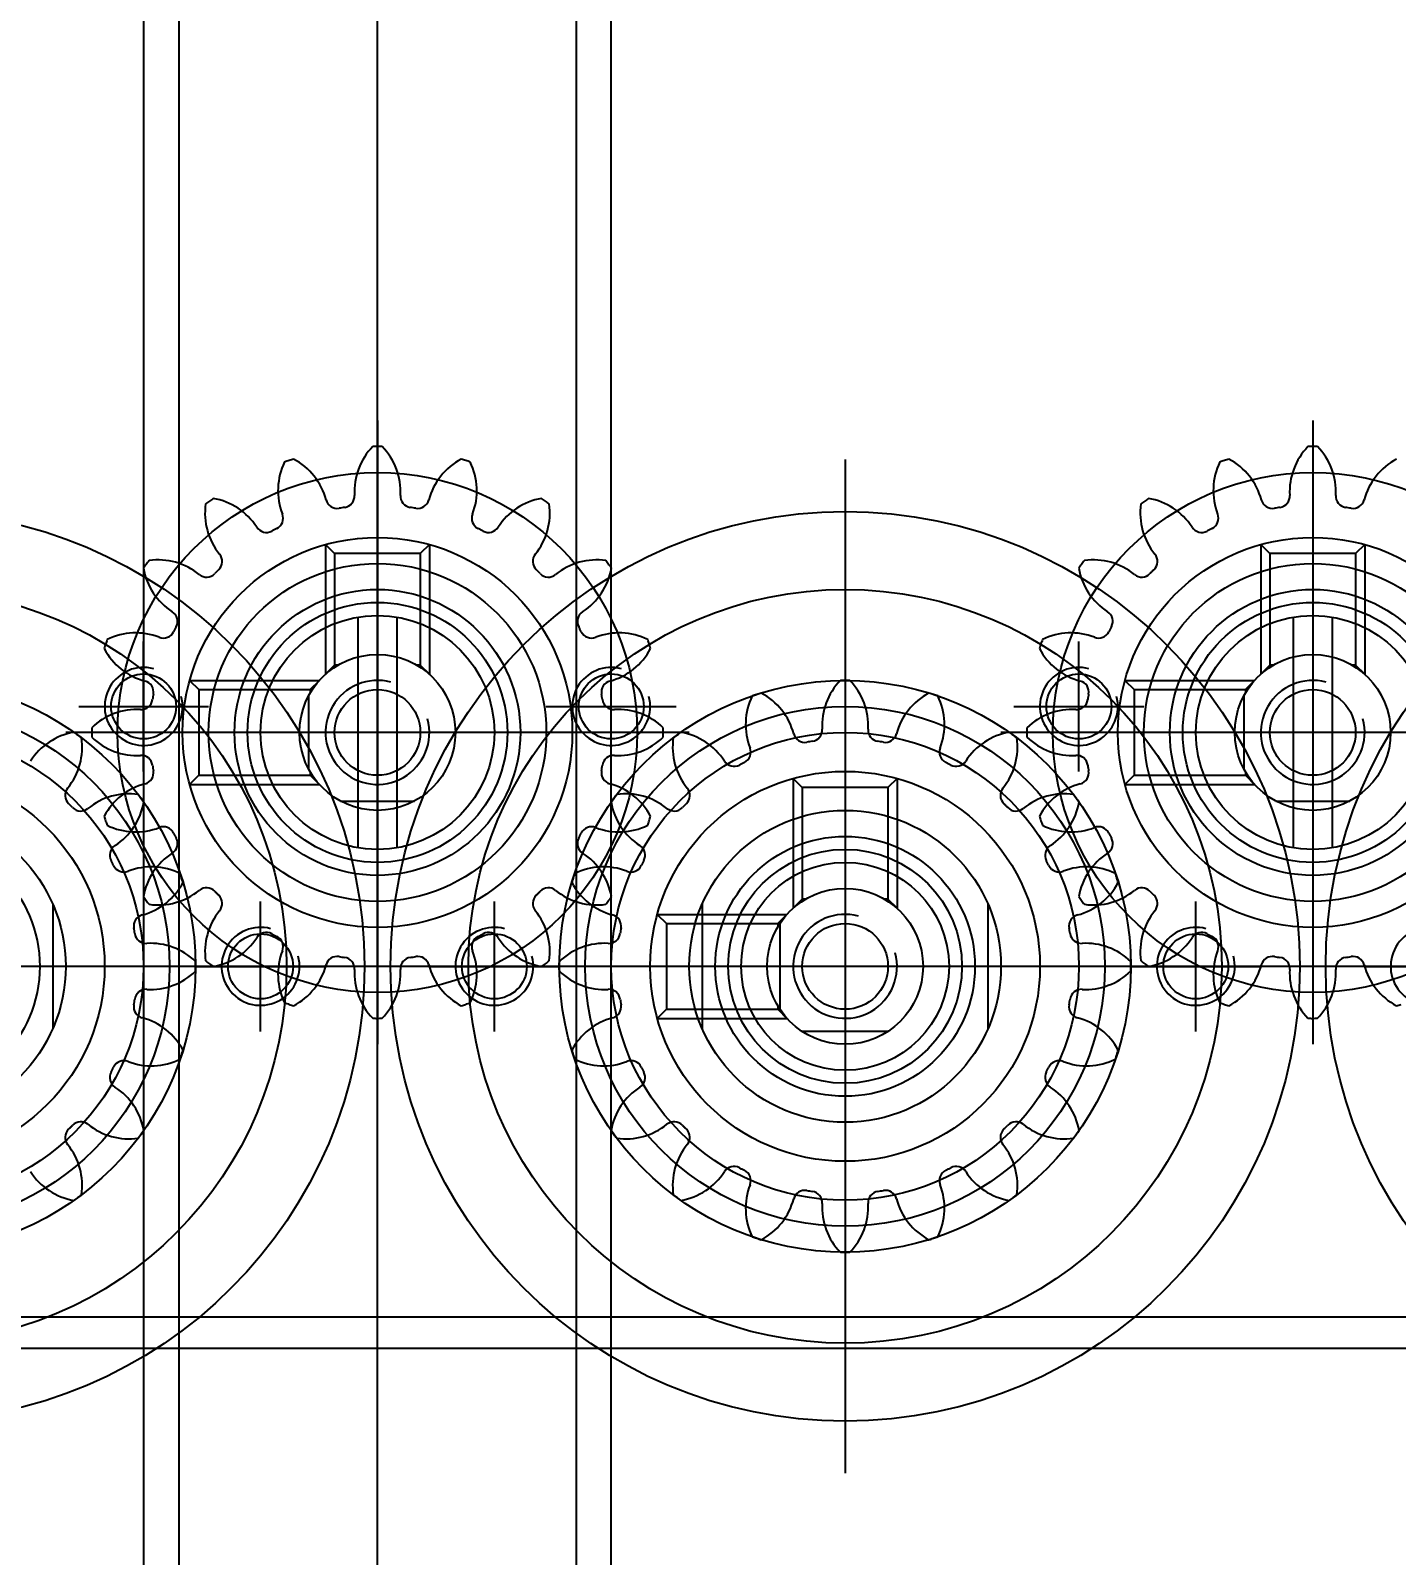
# Model space of a CAD drawing. Header units: inches. Extents: x 0 to 77285, y -118 to 40065.
# Drawn here: x 16300.3 to 16352.9, y 25987.4 to 26046.1 of the extents above; entities that cross this region are included whole.
import ezdxf

# ---------------------------------------------------------------- set-up
doc = ezdxf.new("R2010")
doc.units = ezdxf.units.IN
doc.header["$LTSCALE"] = 5
doc.header["$MEASUREMENT"] = 0
doc.layers.add('A', color=8, linetype='Continuous')
doc.styles.add('SCI', font='')
doc.styles.get('SCI').set_extended_font_data('Gulim')
doc.dimstyles.new('SCH', dxfattribs={"dimtxt": 2.5, "dimasz": 2, "dimexe": 1.25, "dimexo": 0.625, "dimtad": 1, "dimdec": 8, "dimtxsty": 'SCI', "dimcen": 2.5, "dimclrd": 4, "dimclre": 4, "dimclrt": 7, "dimadec": 8, "dimazin": 2, "dimtfac": 1, "dimtdec": 8, "dimtmove": 0, "dimatfit": 3, "dimfxl": 1, "dimarcsym": 0})

# ---------------------------------------------------------------- blocks, each defined once
blk = doc.blocks.new('A$Cc399747e')
at = {"ltscale": 3}
for p, q in [((969.797, 903.5), (969.797, 95.5)), ((213.792, 281.2), (1040.797, 281.2)), ((213.792, 280), (1040.797, 280)), ((213.792, 280), (1040.797, 280)), ((951.797, 253.5), (951.797, 279.5)), ((938.297, 269), (938.297, 264)), ((965.297, 269), (965.297, 264)), ((974.297, 269), (974.297, 264)), ((931.797, 266.5), (926.797, 266.5)), ((940.797, 266.5), (935.797, 266.5)), ((938.797, 266.5), (964.797, 266.5)), ((967.797, 266.5), (962.797, 266.5)), ((976.797, 266.5), (971.797, 266.5)), ((974.797, 266.5), (1000.797, 266.5)), ((933.797, 250), (933.797, 265)), ((969.797, 250), (969.797, 265)), ((942.797, 259), (942.797, 254)), ((960.797, 259), (960.797, 254)), ((978.797, 259), (978.797, 254)), ((926.297, 257.5), (941.297, 257.5)), ((962.297, 257.5), (977.297, 257.5)), ((945.297, 256.5), (940.297, 256.5)), ((963.297, 256.5), (958.297, 256.5)), ((981.297, 256.5), (976.297, 256.5))]:
    blk.add_line(p, q, dxfattribs=at)
for p, q in [((962.15, 147.5), (962.15, 869.5)), ((977.444, 147.5), (977.444, 869.5)), ((960.797, 868.147), (960.797, 148.853)), ((978.797, 148.853), (978.797, 868.147)), ((951.797, 247), (951.797, 286)), ((951.797, 254.5), (951.797, 278.5)), ((933.797, 245.5), (933.797, 269.5)), ((969.797, 245.5), (969.797, 269.5)), ((946.297, 264.102), (946.297, 268.898)), ((950.14, 269.001), (953.454, 269.001)), ((957.297, 264.102), (957.297, 268.898)), ((982.297, 264.102), (982.297, 268.898)), ((959.026, 268.5), (954.033, 268.5)), ((954.383, 268.15), (954.033, 268.5)), ((954.298, 268.157), (954.298, 264.843)), ((954.383, 268.021), (954.383, 268.15)), ((958.676, 268.15), (954.383, 268.15)), ((959.026, 268.5), (958.676, 268.15)), ((958.676, 264.85), (958.676, 268.15)), ((896.297, 266.5), (935.297, 266.5)), ((932.297, 266.5), (971.297, 266.5)), ((939.797, 266.5), (963.797, 266.5)), ((968.297, 266.5), (1007.297, 266.5)), ((975.797, 266.5), (999.797, 266.5)), ((954.383, 264.85), (954.033, 264.5)), ((954.383, 264.85), (954.383, 264.979)), ((958.676, 264.85), (954.383, 264.85)), ((959.026, 264.5), (958.676, 264.85)), ((949.797, 259.272), (949.797, 264.264)), ((950.147, 263.914), (949.797, 264.264)), ((953.447, 263.914), (953.797, 264.264)), ((953.797, 259.272), (953.797, 264.264)), ((959.026, 264.5), (954.033, 264.5)), ((950.147, 263.914), (950.277, 263.914)), ((950.147, 259.622), (950.147, 263.914)), ((953.318, 263.914), (953.447, 263.914)), ((953.447, 259.622), (953.447, 263.914)), ((933.797, 252), (933.797, 263)), ((969.797, 252), (969.797, 263)), ((933.047, 253.063), (933.047, 261.937)), ((934.547, 253.063), (934.547, 261.937)), ((969.047, 253.063), (969.047, 261.937)), ((970.547, 253.063), (970.547, 261.937)), ((935.22, 260.141), (932.374, 260.141)), ((971.22, 260.141), (968.374, 260.141)), ((941.026, 259.5), (936.033, 259.5)), ((936.383, 259.15), (936.033, 259.5)), ((941.026, 259.5), (940.676, 259.15)), ((949.797, 259.272), (950.147, 259.622)), ((950.147, 259.622), (953.447, 259.622)), ((953.797, 259.272), (953.447, 259.622)), ((977.026, 259.5), (972.033, 259.5)), ((972.383, 259.15), (972.033, 259.5)), ((977.026, 259.5), (976.676, 259.15)), ((936.383, 259.021), (936.383, 259.15)), ((940.676, 259.15), (936.383, 259.15)), ((936.438, 258.923), (936.438, 256.077)), ((940.676, 255.85), (940.676, 259.15)), ((972.383, 259.021), (972.383, 259.15)), ((976.676, 259.15), (972.383, 259.15)), ((972.438, 258.923), (972.438, 256.077)), ((976.676, 255.85), (976.676, 259.15)), ((921.797, 257.5), (945.797, 257.5)), ((928.297, 257.5), (939.297, 257.5)), ((957.797, 257.5), (981.797, 257.5)), ((964.297, 257.5), (975.297, 257.5)), ((936.383, 255.85), (936.033, 255.5)), ((936.383, 255.85), (936.383, 255.979)), ((940.676, 255.85), (936.383, 255.85)), ((941.026, 255.5), (940.676, 255.85)), ((972.383, 255.85), (972.033, 255.5)), ((972.383, 255.85), (972.383, 255.979)), ((976.676, 255.85), (972.383, 255.85)), ((977.026, 255.5), (976.676, 255.85)), ((931.797, 250.272), (931.797, 255.264)), ((932.147, 254.914), (931.797, 255.264)), ((935.447, 254.914), (935.797, 255.264)), ((935.797, 250.272), (935.797, 255.264)), ((941.026, 255.5), (936.033, 255.5)), ((967.797, 250.272), (967.797, 255.264)), ((968.147, 254.914), (967.797, 255.264)), ((971.447, 254.914), (971.797, 255.264)), ((971.797, 250.272), (971.797, 255.264)), ((977.026, 255.5), (972.033, 255.5)), ((932.147, 254.914), (932.277, 254.914)), ((932.147, 250.622), (932.147, 254.914)), ((935.318, 254.914), (935.447, 254.914)), ((935.447, 250.622), (935.447, 254.914)), ((968.147, 254.914), (968.277, 254.914)), ((968.147, 250.622), (968.147, 254.914)), ((971.318, 254.914), (971.447, 254.914)), ((971.447, 250.622), (971.447, 254.914)), ((931.797, 250.272), (932.147, 250.622)), ((932.147, 250.622), (935.447, 250.622)), ((935.797, 250.272), (935.447, 250.622)), ((967.797, 250.272), (968.147, 250.622)), ((968.147, 250.622), (971.447, 250.622)), ((971.797, 250.272), (971.447, 250.622))]:
    blk.add_line(p, q)
for centre, radius in [((915.797, 266.5), 17.5), ((951.797, 266.5), 17.5), ((987.797, 266.5), 17.5), ((951.797, 266.5), 14.5), ((987.797, 266.5), 14.5), ((951.797, 266.5), 10), ((987.797, 266.5), 10), ((951.797, 266.5), 7.5), ((987.797, 266.5), 7.5), ((951.797, 266.5), 6), ((987.797, 266.5), 6), ((951.797, 266.5), 5), ((987.797, 266.5), 5), ((951.797, 266.5), 4.5), ((951.797, 266.5), 4), ((951.797, 266.5), 3), ((951.797, 266.5), 3), ((951.797, 266.5), 1.65), ((933.797, 257.5), 10), ((969.797, 257.5), 10), ((933.797, 257.5), 7.5), ((969.797, 257.5), 7.5), ((933.797, 257.5), 5), ((969.797, 257.5), 5), ((933.797, 257.5), 4.5), ((933.797, 257.5), 4.5), ((969.797, 257.5), 4.5), ((969.797, 257.5), 4.5), ((933.797, 257.5), 3), ((933.797, 257.5), 3), ((969.797, 257.5), 3), ((969.797, 257.5), 3), ((933.797, 257.5), 1.65), ((969.797, 257.5), 1.65)]:
    blk.add_circle(centre, radius)
for centre, radius in [((951.797, 266.5), 11), ((987.797, 266.5), 11), ((951.797, 266.5), 9), ((987.797, 266.5), 9), ((938.297, 266.5), 1.25), ((965.297, 266.5), 1.25), ((974.297, 266.5), 1.25), ((933.797, 257.5), 6.5), ((969.797, 257.5), 6.5), ((933.797, 257.5), 5.5), ((969.797, 257.5), 5.5), ((942.797, 256.5), 1.25), ((960.797, 256.5), 1.25), ((978.797, 256.5), 1.25)]:
    blk.add_circle(centre, radius, dxfattribs=at)
for centre, radius, start, end in [((951.797, 266.5), 11, 108, 108.94936), ((951.797, 266.5), 11, 107.05064, 108), ((947.403, 274.806), 2.5, 14.84215, 62.13454), ((953.409, 275.758), 2.5, 135.86546, 183.15785), ((951.797, 266.5), 11, 90, 90.94936), ((951.797, 266.5), 11, 89.05064, 90), ((950.185, 275.758), 2.5, 356.84215, 44.13454), ((956.191, 274.806), 2.5, 117.86546, 165.15785), ((951.797, 266.5), 11, 72, 72.94936), ((951.797, 266.5), 11, 71.05064, 72), ((950.47, 275.803), 2.5, 153.86546, 201.15785), ((953.125, 275.803), 2.5, 338.84215, 26.13454), ((947.66, 274.937), 2.5, 171.86546, 219.15785), ((951.797, 266.5), 11, 126, 126.94936), ((951.797, 266.5), 11, 125.05064, 126), ((945.052, 273.042), 2.5, 32.84215, 80.13454), ((950.247, 275.56), 0.442, 194.84215, 279.71096), ((950.472, 275.596), 0.442, 278.28904, 3.15785), ((953.122, 275.596), 0.442, 176.84215, 261.71096), ((953.348, 275.56), 0.442, 260.28904, 345.15785), ((958.543, 273.042), 2.5, 99.86546, 147.15785), ((955.935, 274.937), 2.5, 320.84215, 8.13454), ((951.797, 266.5), 11, 54, 54.94936), ((951.797, 266.5), 11, 53.05064, 54), ((983.66, 274.937), 2.5, 171.86546, 219.15785), ((987.797, 266.5), 11, 126, 126.94936), ((987.797, 266.5), 11, 125.05064, 126), ((981.052, 273.042), 2.5, 32.84215, 80.13454), ((947.726, 274.741), 0.442, 296.28904, 21.15785), ((951.797, 266.5), 8.75, 99, 99.71096), ((951.797, 266.5), 8.75, 98.28904, 99), ((951.797, 266.5), 8.75, 81, 81.71096), ((951.797, 266.5), 8.75, 80.28904, 81), ((955.868, 274.741), 0.442, 158.84215, 243.71096), ((947.523, 274.637), 0.442, 212.84215, 297.71096), ((951.797, 266.5), 8.75, 117, 117.71096), ((951.797, 266.5), 8.75, 116.28904, 117), ((951.797, 266.5), 8.75, 63, 63.71096), ((951.797, 266.5), 8.75, 62.28904, 63), ((956.071, 274.637), 0.442, 242.28904, 327.15785), ((951.797, 266.5), 11, 144, 144.94936), ((951.797, 266.5), 11, 143.05064, 144), ((943.36, 270.637), 2.5, 50.84215, 98.13454), ((945.379, 273.08), 0.442, 314.28904, 39.15785), ((958.215, 273.08), 0.442, 140.84215, 225.71096), ((960.234, 270.637), 2.5, 81.86546, 129.15785), ((951.797, 266.5), 11, 36, 36.94936), ((951.797, 266.5), 11, 35.05064, 36), ((987.797, 266.5), 11, 144, 144.94936), ((987.797, 266.5), 11, 143.05064, 144), ((979.36, 270.637), 2.5, 50.84215, 98.13454), ((981.379, 273.08), 0.442, 314.28904, 39.15785), ((945.255, 273.246), 2.5, 189.86546, 237.15785), ((945.218, 272.918), 0.442, 230.84215, 315.71096), ((951.797, 266.5), 8.75, 135, 135.71096), ((951.797, 266.5), 8.75, 134.28904, 135), ((951.797, 266.5), 8.75, 45, 45.71096), ((951.797, 266.5), 8.75, 44.28904, 45), ((958.377, 272.918), 0.442, 224.28904, 309.15785), ((958.339, 273.246), 2.5, 302.84215, 350.13454), ((981.255, 273.246), 2.5, 189.86546, 237.15785), ((981.218, 272.918), 0.442, 230.84215, 315.71096), ((987.797, 266.5), 8.75, 135, 135.71096), ((987.797, 266.5), 8.75, 134.28904, 135), ((943.66, 270.774), 0.442, 332.28904, 57.15785), ((959.935, 270.774), 0.442, 122.84215, 207.71096), ((979.66, 270.774), 0.442, 332.28904, 57.15785), ((951.797, 266.5), 8.75, 152.28904, 153), ((951.797, 266.5), 8.75, 27, 27.71096), ((987.797, 266.5), 8.75, 152.28904, 153), ((951.797, 266.5), 11, 162, 162.94936), ((951.797, 266.5), 11, 161.05064, 162), ((942.495, 267.828), 2.5, 68.84215, 116.13454), ((943.556, 270.571), 0.442, 248.84215, 333.71096), ((951.797, 266.5), 8.75, 153, 153.71096), ((951.797, 266.5), 8.75, 26.28904, 27), ((960.038, 270.571), 0.442, 206.28904, 291.15785), ((961.1, 267.828), 2.5, 63.86546, 111.15785), ((951.797, 266.5), 11, 18, 18.94936), ((951.797, 266.5), 11, 17.05064, 18), ((987.797, 266.5), 11, 162, 162.94936), ((987.797, 266.5), 11, 161.05064, 162), ((978.495, 267.828), 2.5, 68.84215, 116.13454), ((979.556, 270.571), 0.442, 248.84215, 333.71096), ((987.797, 266.5), 8.75, 153, 153.71096), ((943.491, 270.894), 2.5, 207.86546, 255.15785), ((960.104, 270.894), 2.5, 284.84215, 332.13454), ((979.491, 270.894), 2.5, 207.86546, 255.15785), ((935.409, 266.758), 2.5, 135.86546, 183.15785), ((933.797, 257.5), 11, 90, 90.94936), ((933.797, 257.5), 11, 89.05064, 90), ((932.185, 266.758), 2.5, 356.84215, 44.13454), ((942.737, 268.051), 0.442, 350.28904, 75.15785), ((951.797, 266.5), 2, 255, 195), ((960.857, 268.051), 0.442, 104.84215, 189.71096), ((971.409, 266.758), 2.5, 135.86546, 183.15785), ((969.797, 257.5), 11, 90, 90.94936), ((969.797, 257.5), 11, 89.05064, 90), ((968.185, 266.758), 2.5, 356.84215, 44.13454), ((978.737, 268.051), 0.442, 350.28904, 75.15785), ((933.797, 257.5), 11, 107.05064, 108), ((929.403, 265.806), 2.5, 14.84215, 62.13454), ((938.191, 265.806), 2.5, 117.86546, 165.15785), ((933.797, 257.5), 11, 72, 72.94936), ((933.797, 257.5), 11, 71.05064, 72), ((935.125, 266.803), 2.5, 338.84215, 26.13454), ((942.702, 267.825), 0.442, 266.84215, 351.71096), ((951.797, 266.5), 8.75, 171, 171.71096), ((951.797, 266.5), 8.75, 170.28904, 171), ((951.797, 266.5), 8.75, 9, 9.71096), ((951.797, 266.5), 8.75, 8.28904, 9), ((960.893, 267.825), 0.442, 188.28904, 273.15785), ((968.47, 266.803), 2.5, 153.86546, 201.15785), ((969.797, 257.5), 11, 108, 108.94936), ((969.797, 257.5), 11, 107.05064, 108), ((965.403, 265.806), 2.5, 14.84215, 62.13454), ((974.191, 265.806), 2.5, 117.86546, 165.15785), ((969.797, 257.5), 11, 72, 72.94936), ((969.797, 257.5), 11, 71.05064, 72), ((971.125, 266.803), 2.5, 338.84215, 26.13454), ((978.702, 267.825), 0.442, 266.84215, 351.71096), ((987.797, 266.5), 8.75, 171, 171.71096), ((987.797, 266.5), 8.75, 170.28904, 171), ((942.54, 264.888), 2.5, 86.84215, 134.13454), ((961.055, 264.888), 2.5, 45.86546, 93.15785), ((978.54, 264.888), 2.5, 86.84215, 134.13454), ((932.247, 266.56), 0.442, 194.84215, 279.71096), ((932.472, 266.596), 0.442, 278.28904, 3.15785), ((935.122, 266.596), 0.442, 176.84215, 261.71096), ((935.348, 266.56), 0.442, 260.28904, 345.15785), ((940.543, 264.042), 2.5, 99.86546, 147.15785), ((933.797, 257.5), 11, 54, 54.94936), ((933.797, 257.5), 11, 53.05064, 54), ((951.797, 266.5), 11, 179.05064, 180), ((951.797, 266.5), 11, 180, 180.94936), ((951.797, 266.5), 11, 360, 0.94936), ((951.797, 266.5), 11, 359.05064, 0), ((969.797, 257.5), 11, 126, 126.94936), ((969.797, 257.5), 11, 125.05064, 126), ((963.052, 264.042), 2.5, 32.84215, 80.13454), ((968.247, 266.56), 0.442, 194.84215, 279.71096), ((968.472, 266.596), 0.442, 278.28904, 3.15785), ((971.122, 266.596), 0.442, 176.84215, 261.71096), ((971.348, 266.56), 0.442, 260.28904, 345.15785), ((976.543, 264.042), 2.5, 99.86546, 147.15785), ((969.797, 257.5), 11, 54, 54.94936), ((969.797, 257.5), 11, 53.05064, 54), ((987.797, 266.5), 11, 179.05064, 180), ((987.797, 266.5), 11, 180, 180.94936), ((933.797, 257.5), 8.75, 99, 99.71096), ((933.797, 257.5), 8.75, 98.28904, 99), ((933.797, 257.5), 8.75, 81, 81.71096), ((933.797, 257.5), 8.75, 80.28904, 81), ((937.868, 265.741), 0.442, 158.84215, 243.71096), ((937.935, 265.937), 2.5, 320.84215, 8.13454), ((942.54, 268.112), 2.5, 225.86546, 273.15785), ((961.055, 268.112), 2.5, 266.84215, 314.13454), ((965.66, 265.937), 2.5, 171.86546, 219.15785), ((965.726, 265.741), 0.442, 296.28904, 21.15785), ((969.797, 257.5), 8.75, 99, 99.71096), ((969.797, 257.5), 8.75, 98.28904, 99), ((969.797, 257.5), 8.75, 81, 81.71096), ((969.797, 257.5), 8.75, 80.28904, 81), ((973.868, 265.741), 0.442, 158.84215, 243.71096), ((973.935, 265.937), 2.5, 320.84215, 8.13454), ((978.54, 268.112), 2.5, 225.86546, 273.15785), ((933.797, 257.5), 8.75, 63, 63.71096), ((933.797, 257.5), 8.75, 62.28904, 63), ((938.071, 265.637), 0.442, 242.28904, 327.15785), ((942.702, 265.175), 0.442, 8.28904, 93.15785), ((951.797, 266.5), 8.75, 188.28904, 189), ((951.797, 266.5), 8.75, 351, 351.71096), ((960.893, 265.175), 0.442, 86.84215, 171.71096), ((965.523, 265.637), 0.442, 212.84215, 297.71096), ((969.797, 257.5), 8.75, 117, 117.71096), ((969.797, 257.5), 8.75, 116.28904, 117), ((969.797, 257.5), 8.75, 63, 63.71096), ((969.797, 257.5), 8.75, 62.28904, 63), ((974.071, 265.637), 0.442, 242.28904, 327.15785), ((978.702, 265.175), 0.442, 8.28904, 93.15785), ((987.797, 266.5), 8.75, 188.28904, 189), ((942.737, 264.95), 0.442, 284.84215, 9.71096), ((951.797, 266.5), 8.75, 189, 189.71096), ((960.857, 264.95), 0.442, 170.28904, 255.15785), ((951.797, 266.5), 8.75, 350.28904, 351), ((978.737, 264.95), 0.442, 284.84215, 9.71096), ((987.797, 266.5), 8.75, 189, 189.71096), ((940.215, 264.08), 0.442, 140.84215, 225.71096), ((942.234, 261.637), 2.5, 81.86546, 129.15785), ((943.491, 262.106), 2.5, 104.84215, 152.13454), ((933.797, 257.5), 11, 36, 36.94936), ((960.104, 262.106), 2.5, 27.86546, 75.15785), ((969.797, 257.5), 11, 143.05064, 144), ((961.36, 261.637), 2.5, 50.84215, 98.13454), ((963.379, 264.08), 0.442, 314.28904, 39.15785), ((976.215, 264.08), 0.442, 140.84215, 225.71096), ((978.234, 261.637), 2.5, 81.86546, 129.15785), ((979.491, 262.106), 2.5, 104.84215, 152.13454), ((969.797, 257.5), 11, 36, 36.94936), ((933.797, 257.5), 8.75, 45, 45.71096), ((933.797, 257.5), 8.75, 44.28904, 45), ((940.377, 263.918), 0.442, 224.28904, 309.15785), ((940.339, 264.246), 2.5, 302.84215, 350.13454), ((933.797, 257.5), 11, 35.05064, 36), ((969.797, 257.5), 11, 144, 144.94936), ((963.255, 264.246), 2.5, 189.86546, 237.15785), ((963.218, 263.918), 0.442, 230.84215, 315.71096), ((969.797, 257.5), 8.75, 135, 135.71096), ((969.797, 257.5), 8.75, 134.28904, 135), ((969.797, 257.5), 8.75, 45, 45.71096), ((969.797, 257.5), 8.75, 44.28904, 45), ((976.377, 263.918), 0.442, 224.28904, 309.15785), ((976.339, 264.246), 2.5, 302.84215, 350.13454), ((969.797, 257.5), 11, 35.05064, 36), ((951.797, 266.5), 11, 197.05064, 198), ((951.797, 266.5), 11, 198, 198.94936), ((942.495, 265.172), 2.5, 243.86546, 291.15785), ((943.556, 262.429), 0.442, 26.28904, 111.15785), ((960.038, 262.429), 0.442, 68.84215, 153.71096), ((961.1, 265.172), 2.5, 248.84215, 296.13454), ((951.797, 266.5), 11, 341.05064, 342), ((951.797, 266.5), 11, 342, 342.94936), ((987.797, 266.5), 11, 197.05064, 198), ((987.797, 266.5), 11, 198, 198.94936), ((978.495, 265.172), 2.5, 243.86546, 291.15785), ((979.556, 262.429), 0.442, 26.28904, 111.15785), ((943.66, 262.226), 0.442, 302.84215, 27.71096), ((951.797, 266.5), 8.75, 206.28904, 207), ((951.797, 266.5), 8.75, 207, 207.71096), ((959.935, 262.226), 0.442, 152.28904, 237.15785), ((951.797, 266.5), 8.75, 332.28904, 333), ((951.797, 266.5), 8.75, 333, 333.71096), ((979.66, 262.226), 0.442, 302.84215, 27.71096), ((987.797, 266.5), 8.75, 206.28904, 207), ((987.797, 266.5), 8.75, 207, 207.71096), ((941.935, 261.774), 0.442, 122.84215, 207.71096), ((945.255, 259.754), 2.5, 122.84215, 170.13454), ((958.339, 259.754), 2.5, 9.86546, 57.15785), ((961.66, 261.774), 0.442, 332.28904, 57.15785), ((977.935, 261.774), 0.442, 122.84215, 207.71096), ((981.255, 259.754), 2.5, 122.84215, 170.13454), ((933.797, 257.5), 8.75, 27, 27.71096), ((933.797, 257.5), 8.75, 26.28904, 27), ((942.038, 261.571), 0.442, 206.28904, 291.15785), ((943.1, 258.828), 2.5, 63.86546, 111.15785), ((960.495, 258.828), 2.5, 68.84215, 116.13454), ((961.556, 261.571), 0.442, 248.84215, 333.71096), ((969.797, 257.5), 8.75, 153, 153.71096), ((969.797, 257.5), 8.75, 152.28904, 153), ((969.797, 257.5), 8.75, 27, 27.71096), ((969.797, 257.5), 8.75, 26.28904, 27), ((978.038, 261.571), 0.442, 206.28904, 291.15785), ((979.1, 258.828), 2.5, 63.86546, 111.15785), ((942.104, 261.894), 2.5, 284.84215, 332.13454), ((933.797, 257.5), 11, 18, 18.94936), ((933.797, 257.5), 11, 17.05064, 18), ((945.218, 260.082), 0.442, 44.28904, 129.15785), ((958.377, 260.082), 0.442, 50.84215, 135.71096), ((969.797, 257.5), 11, 162, 162.94936), ((961.491, 261.894), 2.5, 207.86546, 255.15785), ((969.797, 257.5), 11, 161.05064, 162), ((978.104, 261.894), 2.5, 284.84215, 332.13454), ((969.797, 257.5), 11, 18, 18.94936), ((969.797, 257.5), 11, 17.05064, 18), ((981.218, 260.082), 0.442, 44.28904, 129.15785), ((951.797, 266.5), 11, 215.05064, 216), ((951.797, 266.5), 11, 216, 216.94936), ((943.36, 262.363), 2.5, 261.86546, 309.15785), ((951.797, 266.5), 8.75, 224.28904, 225), ((951.797, 266.5), 8.75, 225, 225.71096), ((945.379, 259.921), 0.442, 320.84215, 45.71096), ((958.215, 259.921), 0.442, 134.28904, 219.15785), ((951.797, 266.5), 8.75, 314.28904, 315), ((951.797, 266.5), 8.75, 315, 315.71096), ((960.234, 262.363), 2.5, 230.84215, 278.13454), ((951.797, 266.5), 11, 323.05064, 324), ((951.797, 266.5), 11, 324, 324.94936), ((987.797, 266.5), 11, 215.05064, 216), ((987.797, 266.5), 11, 216, 216.94936), ((979.36, 262.363), 2.5, 261.86546, 309.15785), ((987.797, 266.5), 8.75, 224.28904, 225), ((987.797, 266.5), 8.75, 225, 225.71096), ((981.379, 259.921), 0.442, 320.84215, 45.71096), ((933.797, 257.5), 2, 255, 195), ((942.857, 259.051), 0.442, 104.84215, 189.71096), ((947.66, 258.063), 2.5, 140.84215, 188.13454), ((955.935, 258.063), 2.5, 351.86546, 39.15785), ((960.737, 259.051), 0.442, 350.28904, 75.15785), ((969.797, 257.5), 2, 255, 195), ((978.857, 259.051), 0.442, 104.84215, 189.71096), ((983.66, 258.063), 2.5, 140.84215, 188.13454), ((933.797, 257.5), 8.75, 9, 9.71096), ((933.797, 257.5), 8.75, 8.28904, 9), ((942.893, 258.825), 0.442, 188.28904, 273.15785), ((947.523, 258.363), 0.442, 62.28904, 147.15785), ((951.797, 266.5), 8.75, 242.28904, 243), ((951.797, 266.5), 8.75, 297, 297.71096), ((956.071, 258.363), 0.442, 32.84215, 117.71096), ((960.702, 258.825), 0.442, 266.84215, 351.71096), ((969.797, 257.5), 8.75, 171, 171.71096), ((969.797, 257.5), 8.75, 170.28904, 171), ((969.797, 257.5), 8.75, 9, 9.71096), ((969.797, 257.5), 8.75, 8.28904, 9), ((978.893, 258.825), 0.442, 188.28904, 273.15785), ((943.055, 255.888), 2.5, 45.86546, 93.15785), ((945.052, 259.958), 2.5, 279.86546, 327.15785), ((951.797, 266.5), 8.75, 243, 243.71096), ((947.726, 258.259), 0.442, 338.84215, 63.71096), ((955.868, 258.259), 0.442, 116.28904, 201.15785), ((951.797, 266.5), 8.75, 296.28904, 297), ((958.543, 259.958), 2.5, 212.84215, 260.13454), ((960.54, 255.888), 2.5, 86.84215, 134.13454), ((979.055, 255.888), 2.5, 45.86546, 93.15785), ((981.052, 259.958), 2.5, 279.86546, 327.15785), ((933.797, 257.5), 11, 360, 0.94936), ((951.797, 266.5), 11, 233.05064, 234), ((951.797, 266.5), 11, 234, 234.94936), ((950.47, 257.197), 2.5, 158.84215, 206.13454), ((950.247, 257.44), 0.442, 80.28904, 165.15785), ((951.797, 266.5), 8.75, 260.28904, 261), ((951.797, 266.5), 8.75, 261, 261.71096), ((950.472, 257.405), 0.442, 356.84215, 81.71096), ((953.122, 257.405), 0.442, 98.28904, 183.15785), ((951.797, 266.5), 8.75, 278.28904, 279), ((951.797, 266.5), 8.75, 279, 279.71096), ((953.348, 257.44), 0.442, 14.84215, 99.71096), ((953.125, 257.197), 2.5, 333.86546, 21.15785), ((951.797, 266.5), 11, 305.05064, 306), ((951.797, 266.5), 11, 306, 306.94936), ((969.797, 257.5), 11, 179.05064, 180), ((969.797, 257.5), 11, 360, 0.94936), ((987.797, 266.5), 11, 233.05064, 234), ((987.797, 266.5), 11, 234, 234.94936), ((943.055, 259.112), 2.5, 266.84215, 314.13454), ((933.797, 257.5), 11, 359.05064, 0), ((947.403, 258.194), 2.5, 297.86546, 345.15785), ((953.409, 257.242), 2.5, 176.84215, 224.13454), ((950.185, 257.242), 2.5, 315.86546, 3.15785), ((956.191, 258.194), 2.5, 194.84215, 242.13454), ((969.797, 257.5), 11, 180, 180.94936), ((960.54, 259.112), 2.5, 225.86546, 273.15785), ((979.055, 259.112), 2.5, 266.84215, 314.13454), ((969.797, 257.5), 11, 359.05064, 0), ((942.893, 256.175), 0.442, 86.84215, 171.71096), ((960.702, 256.175), 0.442, 8.28904, 93.15785), ((978.893, 256.175), 0.442, 86.84215, 171.71096), ((942.857, 255.95), 0.442, 170.28904, 255.15785), ((933.797, 257.5), 8.75, 350.28904, 351), ((933.797, 257.5), 8.75, 351, 351.71096), ((951.797, 266.5), 11, 251.05064, 252), ((951.797, 266.5), 11, 252, 252.94936), ((951.797, 266.5), 11, 287.05064, 288), ((951.797, 266.5), 11, 288, 288.94936), ((960.737, 255.95), 0.442, 284.84215, 9.71096), ((969.797, 257.5), 8.75, 188.28904, 189), ((969.797, 257.5), 8.75, 189, 189.71096), ((978.857, 255.95), 0.442, 170.28904, 255.15785), ((969.797, 257.5), 8.75, 350.28904, 351), ((969.797, 257.5), 8.75, 351, 351.71096), ((942.104, 253.106), 2.5, 27.86546, 75.15785), ((951.797, 266.5), 11, 269.05064, 270), ((951.797, 266.5), 11, 270, 270.94936), ((961.491, 253.106), 2.5, 104.84215, 152.13454), ((978.104, 253.106), 2.5, 27.86546, 75.15785), ((933.797, 257.5), 11, 341.05064, 342), ((933.797, 257.5), 11, 342, 342.94936), ((969.797, 257.5), 11, 197.05064, 198), ((969.797, 257.5), 11, 198, 198.94936), ((969.797, 257.5), 11, 341.05064, 342), ((969.797, 257.5), 11, 342, 342.94936), ((933.797, 257.5), 8.75, 332.28904, 333), ((933.797, 257.5), 8.75, 333, 333.71096), ((942.038, 253.429), 0.442, 68.84215, 153.71096), ((943.1, 256.172), 2.5, 248.84215, 296.13454), ((960.495, 256.172), 2.5, 243.86546, 291.15785), ((961.556, 253.429), 0.442, 26.28904, 111.15785), ((969.797, 257.5), 8.75, 206.28904, 207), ((969.797, 257.5), 8.75, 207, 207.71096), ((969.797, 257.5), 8.75, 332.28904, 333), ((969.797, 257.5), 8.75, 333, 333.71096), ((978.038, 253.429), 0.442, 68.84215, 153.71096), ((979.1, 256.172), 2.5, 248.84215, 296.13454), ((941.935, 253.226), 0.442, 152.28904, 237.15785), ((961.66, 253.226), 0.442, 302.84215, 27.71096), ((977.935, 253.226), 0.442, 152.28904, 237.15785), ((940.339, 250.754), 2.5, 9.86546, 57.15785), ((963.255, 250.754), 2.5, 122.84215, 170.13454), ((976.339, 250.754), 2.5, 9.86546, 57.15785), ((940.215, 250.921), 0.442, 134.28904, 219.15785), ((933.797, 257.5), 8.75, 314.28904, 315), ((933.797, 257.5), 8.75, 315, 315.71096), ((940.377, 251.082), 0.442, 50.84215, 135.71096), ((942.234, 253.363), 2.5, 230.84215, 278.13454), ((933.797, 257.5), 11, 324, 324.94936), ((969.797, 257.5), 11, 215.05064, 216), ((961.36, 253.363), 2.5, 261.86546, 309.15785), ((963.218, 251.082), 0.442, 44.28904, 129.15785), ((969.797, 257.5), 8.75, 224.28904, 225), ((969.797, 257.5), 8.75, 225, 225.71096), ((963.379, 250.921), 0.442, 320.84215, 45.71096), ((976.215, 250.921), 0.442, 134.28904, 219.15785), ((969.797, 257.5), 8.75, 314.28904, 315), ((969.797, 257.5), 8.75, 315, 315.71096), ((976.377, 251.082), 0.442, 50.84215, 135.71096), ((978.234, 253.363), 2.5, 230.84215, 278.13454), ((969.797, 257.5), 11, 324, 324.94936), ((937.935, 249.063), 2.5, 351.86546, 39.15785), ((933.797, 257.5), 11, 323.05064, 324), ((969.797, 257.5), 11, 216, 216.94936), ((965.66, 249.063), 2.5, 140.84215, 188.13454), ((973.935, 249.063), 2.5, 351.86546, 39.15785), ((969.797, 257.5), 11, 323.05064, 324), ((937.868, 249.259), 0.442, 116.28904, 201.15785), ((933.797, 257.5), 8.75, 296.28904, 297), ((933.797, 257.5), 8.75, 297, 297.71096), ((938.071, 249.363), 0.442, 32.84215, 117.71096), ((940.543, 250.958), 2.5, 212.84215, 260.13454), ((963.052, 250.958), 2.5, 279.86546, 327.15785), ((965.523, 249.363), 0.442, 62.28904, 147.15785), ((969.797, 257.5), 8.75, 242.28904, 243), ((969.797, 257.5), 8.75, 243, 243.71096), ((965.726, 249.259), 0.442, 338.84215, 63.71096), ((973.868, 249.259), 0.442, 116.28904, 201.15785), ((969.797, 257.5), 8.75, 296.28904, 297), ((969.797, 257.5), 8.75, 297, 297.71096), ((974.071, 249.363), 0.442, 32.84215, 117.71096), ((976.543, 250.958), 2.5, 212.84215, 260.13454), ((932.247, 248.44), 0.442, 80.28904, 165.15785), ((933.797, 257.5), 8.75, 260.28904, 261), ((933.797, 257.5), 8.75, 261, 261.71096), ((932.472, 248.405), 0.442, 356.84215, 81.71096), ((935.122, 248.405), 0.442, 98.28904, 183.15785), ((933.797, 257.5), 8.75, 278.28904, 279), ((933.797, 257.5), 8.75, 279, 279.71096), ((935.348, 248.44), 0.442, 14.84215, 99.71096), ((935.125, 248.197), 2.5, 333.86546, 21.15785), ((968.47, 248.197), 2.5, 158.84215, 206.13454), ((968.247, 248.44), 0.442, 80.28904, 165.15785), ((969.797, 257.5), 8.75, 260.28904, 261), ((969.797, 257.5), 8.75, 261, 261.71096), ((968.472, 248.405), 0.442, 356.84215, 81.71096), ((971.122, 248.405), 0.442, 98.28904, 183.15785), ((969.797, 257.5), 8.75, 278.28904, 279), ((969.797, 257.5), 8.75, 279, 279.71096), ((971.348, 248.44), 0.442, 14.84215, 99.71096), ((971.125, 248.197), 2.5, 333.86546, 21.15785), ((929.403, 249.194), 2.5, 297.86546, 345.15785), ((935.409, 248.242), 2.5, 176.84215, 224.13454), ((932.185, 248.242), 2.5, 315.86546, 3.15785), ((938.191, 249.194), 2.5, 194.84215, 242.13454), ((933.797, 257.5), 11, 305.05064, 306), ((933.797, 257.5), 11, 306, 306.94936), ((969.797, 257.5), 11, 233.05064, 234), ((969.797, 257.5), 11, 234, 234.94936), ((965.403, 249.194), 2.5, 297.86546, 345.15785), ((971.409, 248.242), 2.5, 176.84215, 224.13454), ((968.185, 248.242), 2.5, 315.86546, 3.15785), ((974.191, 249.194), 2.5, 194.84215, 242.13454), ((969.797, 257.5), 11, 305.05064, 306), ((969.797, 257.5), 11, 306, 306.94936), ((933.797, 257.5), 11, 287.05064, 288), ((933.797, 257.5), 11, 288, 288.94936), ((969.797, 257.5), 11, 251.05064, 252), ((969.797, 257.5), 11, 252, 252.94936), ((969.797, 257.5), 11, 287.05064, 288), ((969.797, 257.5), 11, 288, 288.94936), ((933.797, 257.5), 11, 269.05064, 270), ((933.797, 257.5), 11, 270, 270.94936), ((969.797, 257.5), 11, 269.05064, 270), ((969.797, 257.5), 11, 270, 270.94936)]:
    blk.add_arc(centre, radius, start, end)
for centre in [(929.297, 266.5), (938.297, 266.5), (965.297, 266.5), (974.297, 266.5), (942.797, 256.5), (960.797, 256.5), (978.797, 256.5)]:
    blk.add_arc(centre, 1.5, 255, 195, dxfattribs=at)
blk = doc.blocks.new('*D366')
at = {"color": 4, "lineweight": -2, "transparency": 16777216}
for p, q in [((12554.65, 23925.55), (12554.65, 28076.143)), ((17979.65, 23925.05), (17979.65, 28076.143)), ((12714.65, 27976.143), (17819.65, 27976.143))]:
    blk.add_line(p, q, dxfattribs=at)
at = {"color": 4, "transparency": 16777216}
for points in [[(12714.65, 28002.81), (12714.65, 27949.477), (12554.65, 27976.143)], [(17819.65, 28002.81), (17819.65, 27949.477), (17979.65, 27976.143)]]:
    blk.add_solid(points, dxfattribs=at)
at = {"layer": 'Defpoints', "color": 0, "transparency": 16777216}
for p in [(17979.65, 27976.143), (12554.65, 23875.55), (17979.65, 23875.05)]:
    blk.add_point(p, dxfattribs=at)
at = {"color": 7, "transparency": 16777216, "insert": (15267.15, 28128.806), "char_height": 200, "attachment_point": 5, "style": 'SCI'}
blk.add_mtext('5425', dxfattribs=at)
blk = doc.blocks.new('*D367')
at = {"color": 4, "lineweight": -2, "transparency": 16777216}
for p, q in [((12554.65, 23925.55), (12554.65, 29140.675)), ((21064.65, 23433.05), (21064.65, 29140.675)), ((12714.65, 29040.675), (20904.65, 29040.675))]:
    blk.add_line(p, q, dxfattribs=at)
at = {"color": 4, "transparency": 16777216}
for points in [[(12714.65, 29067.342), (12714.65, 29014.009), (12554.65, 29040.675)], [(20904.65, 29067.342), (20904.65, 29014.009), (21064.65, 29040.675)]]:
    blk.add_solid(points, dxfattribs=at)
at = {"layer": 'Defpoints', "color": 0, "transparency": 16777216}
for p in [(21064.65, 29040.675), (12554.65, 23875.55), (21064.65, 23383.05)]:
    blk.add_point(p, dxfattribs=at)
at = {"color": 7, "transparency": 16777216, "insert": (16809.65, 29193.472), "char_height": 200, "attachment_point": 5, "style": 'SCI'}
blk.add_mtext('8510', dxfattribs=at)
blk = doc.blocks.new('*D374')
at = {"color": 4, "lineweight": -2, "transparency": 16777216}
for p, q in [((12554.65, 23925.55), (12554.65, 30215.876)), ((37924.65, 23433.05), (37924.65, 30215.876)), ((12714.65, 30115.876), (37764.65, 30115.876))]:
    blk.add_line(p, q, dxfattribs=at)
at = {"color": 4, "transparency": 16777216}
for points in [[(12714.65, 30142.543), (12714.65, 30089.21), (12554.65, 30115.876)], [(37764.65, 30142.543), (37764.65, 30089.21), (37924.65, 30115.876)]]:
    blk.add_solid(points, dxfattribs=at)
at = {"layer": 'Defpoints', "color": 0, "transparency": 16777216}
for p in [(37924.65, 30115.876), (12554.65, 23875.55), (37924.65, 23383.05)]:
    blk.add_point(p, dxfattribs=at)
at = {"color": 7, "transparency": 16777216, "insert": (25239.65, 30268.539), "char_height": 200, "attachment_point": 5, "style": 'SCI'}
blk.add_mtext('25370', dxfattribs=at)

msp = doc.modelspace()

# ---------------------------------------------------------------- block references
at = {"layer": 'A', "rotation": 180}
msp.add_blockref('A$Cc399747e', (17283.44187244, 26276.55060516), dxfattribs=at)

# ---------------------------------------------------------------- dimensions: what is measured, and where the dimension line sits
for base, p2, picture, middle in [((37924.649780898, 30115.8761734788), (37924.649780898, 23383.0504762948), '*D374', (25239.649780898, 30268.5392893244)), ((21064.649780898, 29040.6754827387), (21064.649780898, 23383.0504762948), '*D367', (16809.649780898, 29193.4717543765)), ((17979.649780898, 27976.1433020648), (17979.649780898, 23875.0504762948), '*D366', (15267.149780898, 28128.8064179103))]:
    dim = msp.add_linear_dim(base=base, p1=(12554.649780898, 23875.5504762968), p2=p2, dimstyle='SCH', override={"dimscale": 80})
    dim.commit()
    dim.dimension.update_dxf_attribs({"geometry": picture, "text_midpoint": middle})

doc.saveas('drawing.dxf')
